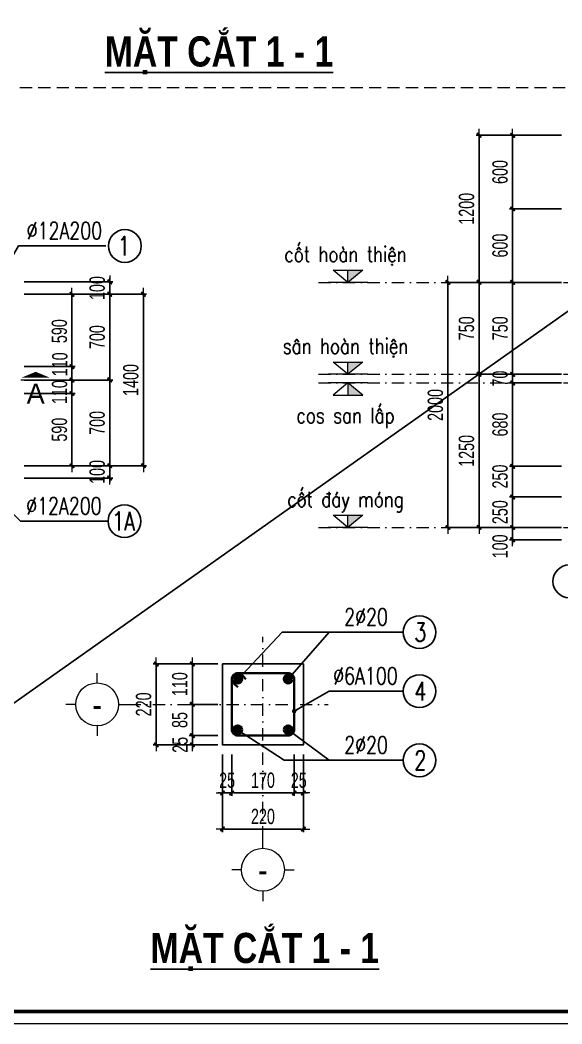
# Model space of a CAD drawing. Header units: millimetres. Extents: x -295047 to 304185, y -728047 to -308748.
# Drawn here: x -142304 to -137880, y -336524 to -328334 of the extents above; entities that cross this region are included whole.
import ezdxf
from ezdxf.enums import TextEntityAlignment as Align

# ---------------------------------------------------------------- set-up
doc = ezdxf.new("R2010")
doc.units = ezdxf.units.MM
doc.header["$MEASUREMENT"] = 0
doc.header["$PDMODE"] = 32
doc.linetypes.add('DASHDOT', pattern=[1, 0.5, -0.25, 0, -0.25])
doc.linetypes.add('HIDDEN', pattern=[0.375, 0.25, -0.125])
doc.layers.get('Defpoints').update_dxf_attribs({"color": 1})
doc.layers.add('KCS_Plotter', color=11, linetype='Continuous', plot=False)
for name, color, linetype, lineweight in [('Khungten_LCDI', 7, 'Continuous', 5), ('LC Dim', 8, 'Continuous', 18), ('LC ISO', 153, 'Continuous', 13), ('LC Khac', 4, 'Continuous', 9), ('LC MANH DUT', 35, 'HIDDEN', 5), ('LC Net dam2', 6, 'Continuous', 40), ('LC Net dam3', 1, 'Continuous', 60), ('LC Net manh', 219, 'Continuous', 5), ('LC Net thay', 7, 'Continuous', 25), ('LC Net truc', 79, 'DASHDOT', 13), ('LC Text1', 3, 'Continuous', 20), ('LC Text2', 7, 'Continuous', 25)]:
    doc.layers.add(name, color=color, linetype=linetype, lineweight=lineweight)
doc.styles.add('HOATBIF', font='hoatbif.shx', dxfattribs={"width": 0.7})
doc.styles.add('Khungten', font='VHAVAN.TTF', dxfattribs={"width": 0.9, "height": 5000})
doc.styles.add('LC 1', font='VHAVANB.TTF')
doc.styles.add('LC 3', font='vnsimli.shx', dxfattribs={"width": 0.75})
doc.styles.add('LC3', font='VHARIALB.TTF', dxfattribs={"width": 0.8})
doc.styles.add('T1', font='Vnsimli.shx', dxfattribs={"width": 0.8})
doc.styles.add('Title', font='VHBLACK.TTF', dxfattribs={"width": 0.8})
doc.dimstyles.new('1-100(1-50)', dxfattribs={"dimscale": 50, "dimtxt": 2.5, "dimasz": 0.35, "dimexe": 0.5, "dimexo": 0, "dimgap": 0.8, "dimtad": 1, "dimdec": 0, "dimzin": 0, "dimdsep": 46, "dimtxsty": 'HOATBIF', "dimblk1": 'DOT', "dimblk2": 'DOT', "dimsah": 1, "dimcen": -1, "dimdle": 1, "dimclrd": 256, "dimclre": 256, "dimclrt": 4, "dimadec": 3, "dimazin": 2, "dimtfac": 0.333333, "dimtdec": 0, "dimtix": 1, "dimtmove": 2, "dimatfit": 3, "dimldrblk": 'DOT', "dimfxl": 1, "dimtvp": 0.833333, "dimtolj": 1, "dimtzin": 0, "dimarcsym": 0})

# ---------------------------------------------------------------- blocks, each defined once
blk = doc.blocks.new('TIEUDE1')
at = {"layer": 'LC Text2', "color": 7, "style": 'LC 1'}
blk.add_attdef('TIªU§Ò', text='', height=5, dxfattribs=at).set_placement((0, 0), align=Align.BOTTOM_CENTER)
blk.add_attdef('TL', text='', height=3, dxfattribs=at).set_placement((0, -2), align=Align.TOP_CENTER)
blk = doc.blocks.new('DOT')
at = {"layer": 'LC Dim'}
blk.add_line((-3, 0), (3, 0), dxfattribs=at)
at = {"layer": 'LC Dim', "color": 4}
blk.add_line((-1, -1), (1, 1), dxfattribs=at)
blk.add_lwpolyline([(0.5, 1), (-1, -0.5), (-0.5, -1), (1, 0.5)], close=True, dxfattribs=at)
blk = doc.blocks.new('*D276')
at = {"layer": 'Defpoints', "color": 0, "ltscale": 2, "transparency": 16777216}
for p in [(-142270, -331270.5), (-141571.8, -331270.5), (-142270, -331970.5)]:
    blk.add_point(p, dxfattribs=at)
at = {"layer": 'LC Dim', "lineweight": -2, "ltscale": 2, "transparency": 16777216}
for p, q in [((-142270, -331270.5), (-141546.8, -331270.5)), ((-141571.8, -331953), (-141571.8, -331288)), ((-142270, -331970.5), (-141546.8, -331970.5))]:
    blk.add_line(p, q, dxfattribs=at)
at = {"layer": 'LC Dim', "lineweight": -2, "ltscale": 2, "transparency": 16777216, "xscale": 17.5, "yscale": 17.5, "zscale": 17.5}
for p, rotation in [((-141571.8, -331270.5), 90), ((-141571.8, -331970.5), 270)]:
    blk.add_blockref('DOT', p, dxfattribs=dict(at, rotation=rotation))
at = {"layer": 'LC Dim', "color": 4, "ltscale": 2, "transparency": 16777216, "insert": (-141674.3, -331620.5), "char_height": 125, "attachment_point": 5, "rotation": 90, "style": 'HOATBIF'}
blk.add_mtext('\\A1;700', dxfattribs=at)
blk = doc.blocks.new('_Dot')
at = {"color": 0, "linetype": 'ByBlock', "lineweight": -2}
blk.add_line((-0.5, 0), (-1, 0), dxfattribs=at)
at = {"color": 0, "linetype": 'ByBlock', "const_width": 0.5}
blk.add_lwpolyline([(-0.25, 0, 1), (0.25, 0, 1)], format="xyb", close=True, dxfattribs=at)
blk = doc.blocks.new('*D277')
at = {"layer": 'Defpoints', "color": 0, "ltscale": 2, "transparency": 16777216}
for p in [(-142270, -330570.5), (-141571.8, -330570.5), (-142270, -331270.5)]:
    blk.add_point(p, dxfattribs=at)
at = {"layer": 'LC Dim', "lineweight": -2, "ltscale": 2, "transparency": 16777216}
for p, q in [((-142270, -330570.5), (-141546.8, -330570.5)), ((-141571.8, -331253), (-141571.8, -330588)), ((-142270, -331270.5), (-141546.8, -331270.5))]:
    blk.add_line(p, q, dxfattribs=at)
at = {"layer": 'LC Dim', "lineweight": -2, "ltscale": 2, "transparency": 16777216, "xscale": 17.5, "yscale": 17.5, "zscale": 17.5}
for p, rotation in [((-141571.8, -330570.5), 90), ((-141571.8, -331270.5), 270)]:
    blk.add_blockref('DOT', p, dxfattribs=dict(at, rotation=rotation))
at = {"layer": 'LC Dim', "color": 4, "ltscale": 2, "transparency": 16777216, "insert": (-141674.3, -330920.5), "char_height": 125, "attachment_point": 5, "rotation": 90, "style": 'HOATBIF'}
blk.add_mtext('\\A1;700', dxfattribs=at)
blk = doc.blocks.new('*D278')
at = {"layer": 'Defpoints', "color": 0, "ltscale": 2, "transparency": 16777216}
for p in [(-142270, -330470.5), (-141571.8, -330470.5), (-142270, -330570.5)]:
    blk.add_point(p, dxfattribs=at)
at = {"layer": 'LC Dim', "lineweight": -2, "ltscale": 2, "transparency": 16777216}
for p, q in [((-141571.8, -330453), (-141571.8, -330435.5)), ((-142270, -330470.5), (-141546.8, -330470.5)), ((-141571.8, -330570.5), (-141571.8, -330470.5)), ((-142270, -330570.5), (-141546.8, -330570.5)), ((-141571.8, -330588), (-141571.8, -330605.5))]:
    blk.add_line(p, q, dxfattribs=at)
at = {"layer": 'LC Dim', "lineweight": -2, "ltscale": 2, "transparency": 16777216, "xscale": 17.5, "yscale": 17.5, "zscale": 17.5}
for p, rotation in [((-141571.8, -330470.5), 270), ((-141571.8, -330570.5), 90)]:
    blk.add_blockref('DOT', p, dxfattribs=dict(at, rotation=rotation))
at = {"layer": 'LC Dim', "color": 4, "ltscale": 2, "transparency": 16777216, "insert": (-141674.3, -330520.5), "char_height": 125, "attachment_point": 5, "rotation": 90, "style": 'HOATBIF'}
blk.add_mtext('\\A1;100', dxfattribs=at)
blk = doc.blocks.new('*D279')
at = {"layer": 'Defpoints', "color": 0, "ltscale": 2, "transparency": 16777216}
for p in [(-142270, -330570.5), (-141296.9, -330570.5), (-142270, -331970.5)]:
    blk.add_point(p, dxfattribs=at)
at = {"layer": 'LC Dim', "lineweight": -2, "ltscale": 2, "transparency": 16777216}
for p, q in [((-142270, -330570.5), (-141271.9, -330570.5)), ((-141296.9, -331953), (-141296.9, -330588)), ((-142270, -331970.5), (-141271.9, -331970.5))]:
    blk.add_line(p, q, dxfattribs=at)
at = {"layer": 'LC Dim', "lineweight": -2, "ltscale": 2, "transparency": 16777216, "xscale": 17.5, "yscale": 17.5, "zscale": 17.5}
for p, rotation in [((-141296.9, -330570.5), 90), ((-141296.9, -331970.5), 270)]:
    blk.add_blockref('DOT', p, dxfattribs=dict(at, rotation=rotation))
at = {"layer": 'LC Dim', "color": 4, "ltscale": 2, "transparency": 16777216, "insert": (-141399.4, -331270.5), "char_height": 125, "attachment_point": 5, "rotation": 90, "style": 'HOATBIF'}
blk.add_mtext('\\A1;1400', dxfattribs=at)
blk = doc.blocks.new('*D280')
at = {"layer": 'Defpoints', "color": 0, "ltscale": 2, "transparency": 16777216}
for p in [(-142270, -331970.5), (-142270, -332070.5), (-141571.8, -332070.5)]:
    blk.add_point(p, dxfattribs=at)
at = {"layer": 'LC Dim', "lineweight": -2, "ltscale": 2, "transparency": 16777216}
for p, q in [((-142270, -331970.5), (-141546.8, -331970.5)), ((-141571.8, -331953), (-141571.8, -331935.5)), ((-141571.8, -331970.5), (-141571.8, -332070.5)), ((-142270, -332070.5), (-141546.8, -332070.5)), ((-141571.8, -332088), (-141571.8, -332105.5))]:
    blk.add_line(p, q, dxfattribs=at)
at = {"layer": 'LC Dim', "lineweight": -2, "ltscale": 2, "transparency": 16777216, "xscale": 17.5, "yscale": 17.5, "zscale": 17.5}
for p, rotation in [((-141571.8, -331970.5), 270), ((-141571.8, -332070.5), 90)]:
    blk.add_blockref('DOT', p, dxfattribs=dict(at, rotation=rotation))
at = {"layer": 'LC Dim', "color": 4, "ltscale": 2, "transparency": 16777216, "insert": (-141674.3, -332020.5), "char_height": 125, "attachment_point": 5, "rotation": 90, "style": 'HOATBIF'}
blk.add_mtext('\\A1;100', dxfattribs=at)
blk = doc.blocks.new('*D281')
at = {"layer": 'Defpoints', "color": 0, "ltscale": 2, "transparency": 16777216}
for p in [(-142270, -330570.5), (-142270, -331160.5), (-141879.9, -331160.5)]:
    blk.add_point(p, dxfattribs=at)
at = {"layer": 'LC Dim', "lineweight": -2, "ltscale": 2, "transparency": 16777216}
for p, q in [((-142270, -330570.5), (-141854.9, -330570.5)), ((-141879.9, -330588), (-141879.9, -331143)), ((-142270, -331160.5), (-141854.9, -331160.5))]:
    blk.add_line(p, q, dxfattribs=at)
at = {"layer": 'LC Dim', "lineweight": -2, "ltscale": 2, "transparency": 16777216, "xscale": 17.5, "yscale": 17.5, "zscale": 17.5}
for p, rotation in [((-141879.9, -330570.5), 90), ((-141879.9, -331160.5), 270)]:
    blk.add_blockref('DOT', p, dxfattribs=dict(at, rotation=rotation))
at = {"layer": 'LC Dim', "color": 4, "ltscale": 2, "transparency": 16777216, "insert": (-141982.4, -330872), "char_height": 125, "attachment_point": 5, "rotation": 90, "style": 'HOATBIF'}
blk.add_mtext('\\A1;590', dxfattribs=at)
blk = doc.blocks.new('*D282')
at = {"layer": 'Defpoints', "color": 0, "ltscale": 2, "transparency": 16777216}
for p in [(-142270, -331160.5), (-142270, -331270.5), (-141879.9, -331270.5)]:
    blk.add_point(p, dxfattribs=at)
at = {"layer": 'LC Dim', "lineweight": -2, "ltscale": 2, "transparency": 16777216}
for p, q in [((-142270, -331160.5), (-141854.9, -331160.5)), ((-141879.9, -331143), (-141879.9, -331125.5)), ((-141879.9, -331160.5), (-141879.9, -331270.5)), ((-142270, -331270.5), (-141854.9, -331270.5)), ((-141879.9, -331288), (-141879.9, -331305.5))]:
    blk.add_line(p, q, dxfattribs=at)
at = {"layer": 'LC Dim', "lineweight": -2, "ltscale": 2, "transparency": 16777216, "xscale": 17.5, "yscale": 17.5, "zscale": 17.5}
for p, rotation in [((-141879.9, -331160.5), 270), ((-141879.9, -331270.5), 90)]:
    blk.add_blockref('DOT', p, dxfattribs=dict(at, rotation=rotation))
at = {"layer": 'LC Dim', "color": 4, "ltscale": 2, "transparency": 16777216, "insert": (-141978.8, -331142.5), "char_height": 125, "attachment_point": 5, "rotation": 90, "style": 'HOATBIF'}
blk.add_mtext('\\A1;110', dxfattribs=at)
blk = doc.blocks.new('*D283')
at = {"layer": 'Defpoints', "color": 0, "ltscale": 2, "transparency": 16777216}
for p in [(-142270, -331270.5), (-142270, -331380.5), (-141879.9, -331380.5)]:
    blk.add_point(p, dxfattribs=at)
at = {"layer": 'LC Dim', "lineweight": -2, "ltscale": 2, "transparency": 16777216}
for p, q in [((-141879.9, -331253), (-141879.9, -331235.5)), ((-142270, -331270.5), (-141854.9, -331270.5)), ((-141879.9, -331270.5), (-141879.9, -331380.5)), ((-142270, -331380.5), (-141854.9, -331380.5)), ((-141879.9, -331398), (-141879.9, -331415.5))]:
    blk.add_line(p, q, dxfattribs=at)
at = {"layer": 'LC Dim', "lineweight": -2, "ltscale": 2, "transparency": 16777216, "xscale": 17.5, "yscale": 17.5, "zscale": 17.5}
for p, rotation in [((-141879.9, -331270.5), 270), ((-141879.9, -331380.5), 90)]:
    blk.add_blockref('DOT', p, dxfattribs=dict(at, rotation=rotation))
at = {"layer": 'LC Dim', "color": 4, "ltscale": 2, "transparency": 16777216, "insert": (-141981, -331369.1), "char_height": 125, "attachment_point": 5, "rotation": 90, "style": 'HOATBIF'}
blk.add_mtext('\\A1;110', dxfattribs=at)
blk = doc.blocks.new('*D284')
at = {"layer": 'Defpoints', "color": 0, "ltscale": 2, "transparency": 16777216}
for p in [(-142270, -331380.5), (-142270, -331970.5), (-141879.9, -331970.5)]:
    blk.add_point(p, dxfattribs=at)
at = {"layer": 'LC Dim', "lineweight": -2, "ltscale": 2, "transparency": 16777216}
for p, q in [((-142270, -331380.5), (-141854.9, -331380.5)), ((-141879.9, -331398), (-141879.9, -331953)), ((-142270, -331970.5), (-141854.9, -331970.5))]:
    blk.add_line(p, q, dxfattribs=at)
at = {"layer": 'LC Dim', "lineweight": -2, "ltscale": 2, "transparency": 16777216, "xscale": 17.5, "yscale": 17.5, "zscale": 17.5}
for p, rotation in [((-141879.9, -331380.5), 90), ((-141879.9, -331970.5), 270)]:
    blk.add_blockref('DOT', p, dxfattribs=dict(at, rotation=rotation))
at = {"layer": 'LC Dim', "color": 4, "ltscale": 2, "transparency": 16777216, "insert": (-141982.4, -331675.5), "char_height": 125, "attachment_point": 5, "rotation": 90, "style": 'HOATBIF'}
blk.add_mtext('\\A1;590', dxfattribs=at)
blk = doc.blocks.new('theptron1')
at = {"layer": 'LC Net dam3'}
for p, q in [((-0.5, 0), (0.5, 0)), ((-0.35, 0.35), (0.35, -0.35)), ((0.35, 0.35), (-0.35, -0.35)), ((0, 0.5), (0, -0.5))]:
    blk.add_line(p, q, dxfattribs=at)
blk.add_circle((0, 0), 0.5, dxfattribs=at)
blk = doc.blocks.new('*D290')
at = {"layer": 'Defpoints', "color": 0, "ltscale": 2, "transparency": 16777216}
for p in [(-140651.2, -334325.3), (-140576.2, -334325.3), (-140576.2, -334638.7)]:
    blk.add_point(p, dxfattribs=at)
at = {"layer": 'LC Dim', "lineweight": -2, "ltscale": 2, "transparency": 16777216}
for p, q in [((-140651.2, -334325.3), (-140651.2, -334663.7)), ((-140576.2, -334325.3), (-140576.2, -334663.7)), ((-140668.7, -334638.7), (-140686.2, -334638.7)), ((-140651.2, -334638.7), (-140576.2, -334638.7)), ((-140558.7, -334638.7), (-140541.2, -334638.7))]:
    blk.add_line(p, q, dxfattribs=at)
at = {"layer": 'LC Dim', "lineweight": -2, "ltscale": 2, "transparency": 16777216, "xscale": 17.5, "yscale": 17.5, "zscale": 17.5}
blk.add_blockref('DOT', (-140651.2, -334638.7), dxfattribs=at)
at = {"layer": 'LC Dim', "lineweight": -2, "ltscale": 2, "transparency": 16777216, "xscale": 17.5, "yscale": 17.5, "zscale": 17.5, "rotation": 180}
blk.add_blockref('DOT', (-140576.2, -334638.7), dxfattribs=at)
at = {"layer": 'LC Dim', "color": 4, "ltscale": 2, "transparency": 16777216, "insert": (-140613.7, -334536.2), "char_height": 125, "attachment_point": 5, "style": 'HOATBIF'}
blk.add_mtext('\\A1;25', dxfattribs=at)
blk = doc.blocks.new('*D291')
at = {"layer": 'Defpoints', "color": 0, "ltscale": 2, "transparency": 16777216}
for p in [(-140576.2, -334325.3), (-140066.2, -334325.3), (-140066.2, -334638.7)]:
    blk.add_point(p, dxfattribs=at)
at = {"layer": 'LC Dim', "lineweight": -2, "ltscale": 2, "transparency": 16777216}
for p, q in [((-140576.2, -334325.3), (-140576.2, -334663.7)), ((-140066.2, -334325.3), (-140066.2, -334663.7)), ((-140558.7, -334638.7), (-140083.7, -334638.7))]:
    blk.add_line(p, q, dxfattribs=at)
at = {"layer": 'LC Dim', "lineweight": -2, "ltscale": 2, "transparency": 16777216, "xscale": 17.5, "yscale": 17.5, "zscale": 17.5, "rotation": 180}
blk.add_blockref('DOT', (-140576.2, -334638.7), dxfattribs=at)
at = {"layer": 'LC Dim', "lineweight": -2, "ltscale": 2, "transparency": 16777216, "xscale": 17.5, "yscale": 17.5, "zscale": 17.5}
blk.add_blockref('DOT', (-140066.2, -334638.7), dxfattribs=at)
at = {"layer": 'LC Dim', "color": 4, "ltscale": 2, "transparency": 16777216, "insert": (-140321.2, -334536.2), "char_height": 125, "attachment_point": 5, "style": 'HOATBIF'}
blk.add_mtext('\\A1;170', dxfattribs=at)
blk = doc.blocks.new('*D292')
at = {"layer": 'Defpoints', "color": 0, "ltscale": 2, "transparency": 16777216}
for p in [(-140066.2, -334325.3), (-139991.2, -334325.3), (-139991.2, -334638.7)]:
    blk.add_point(p, dxfattribs=at)
at = {"layer": 'LC Dim', "lineweight": -2, "ltscale": 2, "transparency": 16777216}
for p, q in [((-140066.2, -334325.3), (-140066.2, -334663.7)), ((-139991.2, -334325.3), (-139991.2, -334663.7)), ((-140083.7, -334638.7), (-140101.2, -334638.7)), ((-140066.2, -334638.7), (-139991.2, -334638.7)), ((-139973.7, -334638.7), (-139956.2, -334638.7))]:
    blk.add_line(p, q, dxfattribs=at)
at = {"layer": 'LC Dim', "lineweight": -2, "ltscale": 2, "transparency": 16777216, "xscale": 17.5, "yscale": 17.5, "zscale": 17.5}
blk.add_blockref('DOT', (-140066.2, -334638.7), dxfattribs=at)
at = {"layer": 'LC Dim', "lineweight": -2, "ltscale": 2, "transparency": 16777216, "xscale": 17.5, "yscale": 17.5, "zscale": 17.5, "rotation": 180}
blk.add_blockref('DOT', (-139991.2, -334638.7), dxfattribs=at)
at = {"layer": 'LC Dim', "color": 4, "ltscale": 2, "transparency": 16777216, "insert": (-140028.7, -334536.2), "char_height": 125, "attachment_point": 5, "style": 'HOATBIF'}
blk.add_mtext('\\A1;25', dxfattribs=at)
blk = doc.blocks.new('*D293')
at = {"layer": 'Defpoints', "color": 0, "ltscale": 2, "transparency": 16777216}
for p in [(-140651.2, -334325.3), (-139991.2, -334325.3), (-139991.2, -334933.9)]:
    blk.add_point(p, dxfattribs=at)
at = {"layer": 'LC Dim', "lineweight": -2, "ltscale": 2, "transparency": 16777216}
for p, q in [((-140651.2, -334325.3), (-140651.2, -334958.9)), ((-139991.2, -334325.3), (-139991.2, -334958.9)), ((-140633.7, -334933.9), (-140008.7, -334933.9))]:
    blk.add_line(p, q, dxfattribs=at)
at = {"layer": 'LC Dim', "lineweight": -2, "ltscale": 2, "transparency": 16777216, "xscale": 17.5, "yscale": 17.5, "zscale": 17.5, "rotation": 180}
blk.add_blockref('DOT', (-140651.2, -334933.9), dxfattribs=at)
at = {"layer": 'LC Dim', "lineweight": -2, "ltscale": 2, "transparency": 16777216, "xscale": 17.5, "yscale": 17.5, "zscale": 17.5}
blk.add_blockref('DOT', (-139991.2, -334933.9), dxfattribs=at)
at = {"layer": 'LC Dim', "color": 4, "ltscale": 2, "transparency": 16777216, "insert": (-140321.2, -334831.4), "char_height": 125, "attachment_point": 5, "style": 'HOATBIF'}
blk.add_mtext('\\A1;220', dxfattribs=at)
blk = doc.blocks.new('*D294')
at = {"layer": 'Defpoints', "color": 0, "ltscale": 2, "transparency": 16777216}
for p in [(-140897.4, -334171.7), (-140688.3, -334171.7), (-140688.3, -334246.7)]:
    blk.add_point(p, dxfattribs=at)
at = {"layer": 'LC Dim', "lineweight": -2, "ltscale": 2, "transparency": 16777216}
for p, q in [((-140688.3, -334171.7), (-140922.4, -334171.7)), ((-140897.4, -334154.2), (-140897.4, -334136.7)), ((-140897.4, -334246.7), (-140897.4, -334171.7)), ((-140688.3, -334246.7), (-140922.4, -334246.7)), ((-140897.4, -334264.2), (-140897.4, -334281.7))]:
    blk.add_line(p, q, dxfattribs=at)
at = {"layer": 'LC Dim', "lineweight": -2, "ltscale": 2, "transparency": 16777216, "xscale": 17.5, "yscale": 17.5, "zscale": 17.5}
for p, rotation in [((-140897.4, -334171.7), 270), ((-140897.4, -334246.7), 90)]:
    blk.add_blockref('DOT', p, dxfattribs=dict(at, rotation=rotation))
at = {"layer": 'LC Dim', "color": 4, "ltscale": 2, "transparency": 16777216, "insert": (-140996.9, -334246.7), "char_height": 125, "attachment_point": 5, "rotation": 90, "style": 'HOATBIF'}
blk.add_mtext('\\A1;25', dxfattribs=at)
blk = doc.blocks.new('*D295')
at = {"layer": 'Defpoints', "color": 0, "ltscale": 2, "transparency": 16777216}
for p in [(-140897.4, -333586.7), (-140688.3, -333586.7), (-140688.3, -333916.7)]:
    blk.add_point(p, dxfattribs=at)
at = {"layer": 'LC Dim', "lineweight": -2, "ltscale": 2, "transparency": 16777216}
for p, q in [((-140688.3, -333586.7), (-140922.4, -333586.7)), ((-140897.4, -333899.2), (-140897.4, -333604.2)), ((-140688.3, -333916.7), (-140922.4, -333916.7))]:
    blk.add_line(p, q, dxfattribs=at)
at = {"layer": 'LC Dim', "lineweight": -2, "ltscale": 2, "transparency": 16777216, "xscale": 17.5, "yscale": 17.5, "zscale": 17.5}
for p, rotation in [((-140897.4, -333586.7), 90), ((-140897.4, -333916.7), 270)]:
    blk.add_blockref('DOT', p, dxfattribs=dict(at, rotation=rotation))
at = {"layer": 'LC Dim', "color": 4, "ltscale": 2, "transparency": 16777216, "insert": (-140999.9, -333751.7), "char_height": 125, "attachment_point": 5, "rotation": 90, "style": 'HOATBIF'}
blk.add_mtext('\\A1;110', dxfattribs=at)
blk = doc.blocks.new('*D296')
at = {"layer": 'Defpoints', "color": 0, "ltscale": 2, "transparency": 16777216}
for p in [(-141192.6, -333586.7), (-140688.3, -333586.7), (-140688.3, -334246.7)]:
    blk.add_point(p, dxfattribs=at)
at = {"layer": 'LC Dim', "lineweight": -2, "ltscale": 2, "transparency": 16777216}
for p, q in [((-140688.3, -333586.7), (-141217.6, -333586.7)), ((-141192.6, -334229.2), (-141192.6, -333604.2)), ((-140688.3, -334246.7), (-141217.6, -334246.7))]:
    blk.add_line(p, q, dxfattribs=at)
at = {"layer": 'LC Dim', "lineweight": -2, "ltscale": 2, "transparency": 16777216, "xscale": 17.5, "yscale": 17.5, "zscale": 17.5}
for p, rotation in [((-141192.6, -333586.7), 90), ((-141192.6, -334246.7), 270)]:
    blk.add_blockref('DOT', p, dxfattribs=dict(at, rotation=rotation))
at = {"layer": 'LC Dim', "color": 4, "ltscale": 2, "transparency": 16777216, "insert": (-141295.1, -333916.7), "char_height": 125, "attachment_point": 5, "rotation": 90, "style": 'HOATBIF'}
blk.add_mtext('\\A1;220', dxfattribs=at)
blk = doc.blocks.new('TTRUC')
at = {"layer": 'LC ISO'}
for p, q in [((0, 6.95), (0, 10.13)), ((-6.95, 0), (-10.13, 0)), ((6.95, 0), (10.13, 0)), ((0, -6.95), (0, -10.13))]:
    blk.add_line(p, q, dxfattribs=at)
at = {"layer": 'LC Net manh'}
blk.add_circle((0, 0), 6.95, dxfattribs=at)
blk = doc.blocks.new('*D297')
at = {"layer": 'Defpoints', "color": 0, "ltscale": 2, "transparency": 16777216}
for p in [(-140688.3, -333916.7), (-140897.4, -334171.7), (-140688.3, -334171.7)]:
    blk.add_point(p, dxfattribs=at)
at = {"layer": 'LC Dim', "lineweight": -2, "ltscale": 2, "transparency": 16777216}
for p, q in [((-140688.3, -333916.7), (-140922.4, -333916.7)), ((-140897.4, -333934.2), (-140897.4, -334154.2)), ((-140688.3, -334171.7), (-140922.4, -334171.7))]:
    blk.add_line(p, q, dxfattribs=at)
at = {"layer": 'LC Dim', "lineweight": -2, "ltscale": 2, "transparency": 16777216, "xscale": 17.5, "yscale": 17.5, "zscale": 17.5}
for p, rotation in [((-140897.4, -333916.7), 90), ((-140897.4, -334171.7), 270)]:
    blk.add_blockref('DOT', p, dxfattribs=dict(at, rotation=rotation))
at = {"layer": 'LC Dim', "color": 4, "ltscale": 2, "transparency": 16777216, "insert": (-140999.9, -334044.2), "char_height": 125, "attachment_point": 5, "rotation": 90, "style": 'HOATBIF'}
blk.add_mtext('\\A1;85', dxfattribs=at)
blk = doc.blocks.new('Caodo1')
at = {"layer": 'LC Text1'}
blk.add_hatch(color=256, dxfattribs=at).paths.add_polyline_path([(0, 200), (0, 0), (243, 200)])
for p, q in [((0, 0), (0, 200)), ((324, 0), (-324, 0))]:
    blk.add_line(p, q, dxfattribs=at)
blk.add_lwpolyline([(-243, 200), (243, 200), (0, 0), (0, 0)], close=True, dxfattribs=at)
at = {"layer": 'LC Text1', "style": 'T1', "width": 0.8}
blk.add_attdef('%%P0,00', text='', height=250, dxfattribs=at).set_placement((-39, 460), align=Align.MIDDLE_CENTER)
blk = doc.blocks.new('*D808')
at = {"layer": 'Defpoints', "color": 0, "ltscale": 2, "transparency": 16777216}
for p in [(-137883.8, -332473.8), (-138282.6, -332573.8), (-137883.8, -332573.8)]:
    blk.add_point(p, dxfattribs=at)
at = {"layer": 'LC Dim', "lineweight": -2, "ltscale": 2, "transparency": 16777216}
for p, q in [((-137883.8, -332473.8), (-138307.6, -332473.8)), ((-138282.6, -332456.3), (-138282.6, -332438.8)), ((-138282.6, -332473.8), (-138282.6, -332573.8)), ((-137883.8, -332573.8), (-138307.6, -332573.8)), ((-138282.6, -332591.3), (-138282.6, -332608.8))]:
    blk.add_line(p, q, dxfattribs=at)
at = {"layer": 'LC Dim', "lineweight": -2, "ltscale": 2, "transparency": 16777216, "xscale": 17.5, "yscale": 17.5, "zscale": 17.5}
for p, rotation in [((-138282.6, -332473.8), 270), ((-138282.6, -332573.8), 90)]:
    blk.add_blockref('DOT', p, dxfattribs=dict(at, rotation=rotation))
at = {"layer": 'LC Dim', "color": 4, "ltscale": 2, "transparency": 16777216, "insert": (-138385.1, -332627.9), "char_height": 125, "attachment_point": 5, "rotation": 90, "style": 'HOATBIF'}
blk.add_mtext('\\A1;100', dxfattribs=at)
blk = doc.blocks.new('*D809')
at = {"layer": 'Defpoints', "color": 0, "ltscale": 2, "transparency": 16777216}
for p in [(-137883.8, -331973.8), (-138282.6, -332223.8), (-137883.8, -332223.8)]:
    blk.add_point(p, dxfattribs=at)
at = {"layer": 'LC Dim', "lineweight": -2, "ltscale": 2, "transparency": 16777216}
for p, q in [((-137883.8, -331973.8), (-138307.6, -331973.8)), ((-138282.6, -331991.3), (-138282.6, -332206.3)), ((-137883.8, -332223.8), (-138307.6, -332223.8))]:
    blk.add_line(p, q, dxfattribs=at)
at = {"layer": 'LC Dim', "lineweight": -2, "ltscale": 2, "transparency": 16777216, "xscale": 17.5, "yscale": 17.5, "zscale": 17.5}
for p, rotation in [((-138282.6, -331973.8), 90), ((-138282.6, -332223.8), 270)]:
    blk.add_blockref('DOT', p, dxfattribs=dict(at, rotation=rotation))
at = {"layer": 'LC Dim', "color": 4, "ltscale": 2, "transparency": 16777216, "insert": (-138385.1, -332057.9), "char_height": 125, "attachment_point": 5, "rotation": 90, "style": 'HOATBIF'}
blk.add_mtext('\\A1;250', dxfattribs=at)
blk = doc.blocks.new('*D810')
at = {"layer": 'Defpoints', "color": 0, "ltscale": 2, "transparency": 16777216}
for p in [(-138282.6, -330473.8), (-137883.8, -330473.8), (-137883.8, -331223.8)]:
    blk.add_point(p, dxfattribs=at)
at = {"layer": 'LC Dim', "lineweight": -2, "ltscale": 2, "transparency": 16777216}
for p, q in [((-137883.8, -330473.8), (-138307.6, -330473.8)), ((-138282.6, -331206.3), (-138282.6, -330491.3)), ((-137883.8, -331223.8), (-138307.6, -331223.8))]:
    blk.add_line(p, q, dxfattribs=at)
at = {"layer": 'LC Dim', "lineweight": -2, "ltscale": 2, "transparency": 16777216, "xscale": 17.5, "yscale": 17.5, "zscale": 17.5}
for p, rotation in [((-138282.6, -330473.8), 90), ((-138282.6, -331223.8), 270)]:
    blk.add_blockref('DOT', p, dxfattribs=dict(at, rotation=rotation))
at = {"layer": 'LC Dim', "color": 4, "ltscale": 2, "transparency": 16777216, "insert": (-138385.1, -330848.8), "char_height": 125, "attachment_point": 5, "rotation": 90, "style": 'HOATBIF'}
blk.add_mtext('\\A1;750', dxfattribs=at)
blk = doc.blocks.new('*D811')
at = {"layer": 'Defpoints', "color": 0, "ltscale": 2, "transparency": 16777216}
for p in [(-138282.6, -331293.8), (-137883.8, -331293.8), (-137883.8, -331973.8)]:
    blk.add_point(p, dxfattribs=at)
at = {"layer": 'LC Dim', "lineweight": -2, "ltscale": 2, "transparency": 16777216}
for p, q in [((-137883.8, -331293.8), (-138307.6, -331293.8)), ((-138282.6, -331956.3), (-138282.6, -331311.3)), ((-137883.8, -331973.8), (-138307.6, -331973.8))]:
    blk.add_line(p, q, dxfattribs=at)
at = {"layer": 'LC Dim', "lineweight": -2, "ltscale": 2, "transparency": 16777216, "xscale": 17.5, "yscale": 17.5, "zscale": 17.5}
for p, rotation in [((-138282.6, -331293.8), 90), ((-138282.6, -331973.8), 270)]:
    blk.add_blockref('DOT', p, dxfattribs=dict(at, rotation=rotation))
at = {"layer": 'LC Dim', "color": 4, "ltscale": 2, "transparency": 16777216, "insert": (-138385.1, -331633.8), "char_height": 125, "attachment_point": 5, "rotation": 90, "style": 'HOATBIF'}
blk.add_mtext('\\A1;680', dxfattribs=at)
blk = doc.blocks.new('*D812')
at = {"layer": 'Defpoints', "color": 0, "ltscale": 2, "transparency": 16777216}
for p in [(-138556.6, -330473.8), (-137883.8, -330473.8), (-137883.8, -331223.8)]:
    blk.add_point(p, dxfattribs=at)
at = {"layer": 'LC Dim', "lineweight": -2, "ltscale": 2, "transparency": 16777216}
for p, q in [((-137883.8, -330473.8), (-138581.6, -330473.8)), ((-138556.6, -331206.3), (-138556.6, -330491.3)), ((-137883.8, -331223.8), (-138581.6, -331223.8))]:
    blk.add_line(p, q, dxfattribs=at)
at = {"layer": 'LC Dim', "lineweight": -2, "ltscale": 2, "transparency": 16777216, "xscale": 17.5, "yscale": 17.5, "zscale": 17.5}
for p, rotation in [((-138556.6, -330473.8), 90), ((-138556.6, -331223.8), 270)]:
    blk.add_blockref('DOT', p, dxfattribs=dict(at, rotation=rotation))
at = {"layer": 'LC Dim', "color": 4, "ltscale": 2, "transparency": 16777216, "insert": (-138659.1, -330848.8), "char_height": 125, "attachment_point": 5, "rotation": 90, "style": 'HOATBIF'}
blk.add_mtext('\\A1;750', dxfattribs=at)
blk = doc.blocks.new('*D813')
at = {"layer": 'Defpoints', "color": 0, "ltscale": 2, "transparency": 16777216}
for p in [(-138282.6, -329873.8), (-137883.8, -329873.8), (-137883.8, -330473.8)]:
    blk.add_point(p, dxfattribs=at)
at = {"layer": 'LC Dim', "lineweight": -2, "ltscale": 2, "transparency": 16777216}
for p, q in [((-137883.8, -329873.8), (-138307.6, -329873.8)), ((-138282.6, -330456.3), (-138282.6, -329891.3)), ((-137883.8, -330473.8), (-138307.6, -330473.8))]:
    blk.add_line(p, q, dxfattribs=at)
at = {"layer": 'LC Dim', "lineweight": -2, "ltscale": 2, "transparency": 16777216, "xscale": 17.5, "yscale": 17.5, "zscale": 17.5}
for p, rotation in [((-138282.6, -329873.8), 90), ((-138282.6, -330473.8), 270)]:
    blk.add_blockref('DOT', p, dxfattribs=dict(at, rotation=rotation))
at = {"layer": 'LC Dim', "color": 4, "ltscale": 2, "transparency": 16777216, "insert": (-138385.1, -330173.8), "char_height": 125, "attachment_point": 5, "rotation": 90, "style": 'HOATBIF'}
blk.add_mtext('\\A1;600', dxfattribs=at)
blk = doc.blocks.new('*D814')
at = {"layer": 'Defpoints', "color": 0, "ltscale": 2, "transparency": 16777216}
for p in [(-138282.6, -329273.8), (-137883.8, -329273.8), (-137883.8, -329873.8)]:
    blk.add_point(p, dxfattribs=at)
at = {"layer": 'LC Dim', "lineweight": -2, "ltscale": 2, "transparency": 16777216}
for p, q in [((-137883.8, -329273.8), (-138307.6, -329273.8)), ((-138282.6, -329856.3), (-138282.6, -329291.3)), ((-137883.8, -329873.8), (-138307.6, -329873.8))]:
    blk.add_line(p, q, dxfattribs=at)
at = {"layer": 'LC Dim', "lineweight": -2, "ltscale": 2, "transparency": 16777216, "xscale": 17.5, "yscale": 17.5, "zscale": 17.5}
for p, rotation in [((-138282.6, -329273.8), 90), ((-138282.6, -329873.8), 270)]:
    blk.add_blockref('DOT', p, dxfattribs=dict(at, rotation=rotation))
at = {"layer": 'LC Dim', "color": 4, "ltscale": 2, "transparency": 16777216, "insert": (-138385.1, -329573.8), "char_height": 125, "attachment_point": 5, "rotation": 90, "style": 'HOATBIF'}
blk.add_mtext('\\A1;600', dxfattribs=at)
blk = doc.blocks.new('*D815')
at = {"layer": 'Defpoints', "color": 0, "ltscale": 2, "transparency": 16777216}
for p in [(-138556.6, -329273.8), (-137883.8, -329273.8), (-137883.8, -330473.8)]:
    blk.add_point(p, dxfattribs=at)
at = {"layer": 'LC Dim', "lineweight": -2, "ltscale": 2, "transparency": 16777216}
for p, q in [((-137883.8, -329273.8), (-138581.6, -329273.8)), ((-138556.6, -330456.3), (-138556.6, -329291.3)), ((-137883.8, -330473.8), (-138581.6, -330473.8))]:
    blk.add_line(p, q, dxfattribs=at)
at = {"layer": 'LC Dim', "lineweight": -2, "ltscale": 2, "transparency": 16777216, "xscale": 17.5, "yscale": 17.5, "zscale": 17.5}
for p, rotation in [((-138556.6, -329273.8), 90), ((-138556.6, -330473.8), 270)]:
    blk.add_blockref('DOT', p, dxfattribs=dict(at, rotation=rotation))
at = {"layer": 'LC Dim', "color": 4, "ltscale": 2, "transparency": 16777216, "insert": (-138659.1, -329873.8), "char_height": 125, "attachment_point": 5, "rotation": 90, "style": 'HOATBIF'}
blk.add_mtext('\\A1;1200', dxfattribs=at)
blk = doc.blocks.new('*D816')
at = {"layer": 'Defpoints', "color": 0, "ltscale": 2, "transparency": 16777216}
for p in [(-138810.6, -330473.8), (-137883.8, -330473.8), (-137883.8, -332473.8)]:
    blk.add_point(p, dxfattribs=at)
at = {"layer": 'LC Dim', "lineweight": -2, "ltscale": 2, "transparency": 16777216}
for p, q in [((-137883.8, -330473.8), (-138835.6, -330473.8)), ((-138810.6, -332456.3), (-138810.6, -330491.3)), ((-137883.8, -332473.8), (-138835.6, -332473.8))]:
    blk.add_line(p, q, dxfattribs=at)
at = {"layer": 'LC Dim', "lineweight": -2, "ltscale": 2, "transparency": 16777216, "xscale": 17.5, "yscale": 17.5, "zscale": 17.5}
for p, rotation in [((-138810.6, -330473.8), 90), ((-138810.6, -332473.8), 270)]:
    blk.add_blockref('DOT', p, dxfattribs=dict(at, rotation=rotation))
at = {"layer": 'LC Dim', "color": 4, "ltscale": 2, "transparency": 16777216, "insert": (-138913.1, -331473.8), "char_height": 125, "attachment_point": 5, "rotation": 90, "style": 'HOATBIF'}
blk.add_mtext('\\A1;2000', dxfattribs=at)
blk = doc.blocks.new('*D817')
at = {"layer": 'Defpoints', "color": 0, "ltscale": 2, "transparency": 16777216}
for p in [(-137883.8, -331223.8), (-138556.6, -332473.8), (-137883.8, -332473.8)]:
    blk.add_point(p, dxfattribs=at)
at = {"layer": 'LC Dim', "lineweight": -2, "ltscale": 2, "transparency": 16777216}
for p, q in [((-137883.8, -331223.8), (-138581.6, -331223.8)), ((-138556.6, -331241.3), (-138556.6, -332456.3)), ((-137883.8, -332473.8), (-138581.6, -332473.8))]:
    blk.add_line(p, q, dxfattribs=at)
at = {"layer": 'LC Dim', "lineweight": -2, "ltscale": 2, "transparency": 16777216, "xscale": 17.5, "yscale": 17.5, "zscale": 17.5}
for p, rotation in [((-138556.6, -331223.8), 90), ((-138556.6, -332473.8), 270)]:
    blk.add_blockref('DOT', p, dxfattribs=dict(at, rotation=rotation))
at = {"layer": 'LC Dim', "color": 4, "ltscale": 2, "transparency": 16777216, "insert": (-138659.1, -331848.8), "char_height": 125, "attachment_point": 5, "rotation": 90, "style": 'HOATBIF'}
blk.add_mtext('\\A1;1250', dxfattribs=at)
blk = doc.blocks.new('*D818')
at = {"layer": 'Defpoints', "color": 0, "ltscale": 2, "transparency": 16777216}
for p in [(-137883.8, -332223.8), (-138282.6, -332473.8), (-137883.8, -332473.8)]:
    blk.add_point(p, dxfattribs=at)
at = {"layer": 'LC Dim', "lineweight": -2, "ltscale": 2, "transparency": 16777216}
for p, q in [((-137883.8, -332223.8), (-138307.6, -332223.8)), ((-138282.6, -332206.3), (-138282.6, -332188.8)), ((-138282.6, -332223.8), (-138282.6, -332473.8)), ((-137883.8, -332473.8), (-138307.6, -332473.8)), ((-138282.6, -332491.3), (-138282.6, -332508.8))]:
    blk.add_line(p, q, dxfattribs=at)
at = {"layer": 'LC Dim', "lineweight": -2, "ltscale": 2, "transparency": 16777216, "xscale": 17.5, "yscale": 17.5, "zscale": 17.5}
for p, rotation in [((-138282.6, -332223.8), 270), ((-138282.6, -332473.8), 90)]:
    blk.add_blockref('DOT', p, dxfattribs=dict(at, rotation=rotation))
at = {"layer": 'LC Dim', "color": 4, "ltscale": 2, "transparency": 16777216, "insert": (-138385.1, -332348.8), "char_height": 125, "attachment_point": 5, "rotation": 90, "style": 'HOATBIF'}
blk.add_mtext('\\A1;250', dxfattribs=at)
blk = doc.blocks.new('*D819')
at = {"layer": 'Defpoints', "color": 0, "ltscale": 2, "transparency": 16777216}
for p in [(-138282.6, -331223.8), (-137883.8, -331223.8), (-137883.8, -331293.8)]:
    blk.add_point(p, dxfattribs=at)
at = {"layer": 'LC Dim', "lineweight": -2, "ltscale": 2, "transparency": 16777216}
for p, q in [((-137883.8, -331223.8), (-138307.6, -331223.8)), ((-138282.6, -331206.3), (-138282.6, -331188.8)), ((-138282.6, -331293.8), (-138282.6, -331223.8)), ((-137883.8, -331293.8), (-138307.6, -331293.8)), ((-138282.6, -331311.3), (-138282.6, -331328.8))]:
    blk.add_line(p, q, dxfattribs=at)
at = {"layer": 'LC Dim', "lineweight": -2, "ltscale": 2, "transparency": 16777216, "xscale": 17.5, "yscale": 17.5, "zscale": 17.5}
for p, rotation in [((-138282.6, -331223.8), 270), ((-138282.6, -331293.8), 90)]:
    blk.add_blockref('DOT', p, dxfattribs=dict(at, rotation=rotation))
at = {"layer": 'LC Dim', "color": 4, "ltscale": 2, "transparency": 16777216, "insert": (-138385.1, -331258.8), "char_height": 125, "attachment_point": 5, "rotation": 90, "style": 'HOATBIF'}
blk.add_mtext('\\A1;70', dxfattribs=at)
blk = doc.blocks.new('lcdi fix')
at = {"layer": 'Defpoints', "lineweight": 0}
blk.add_lwpolyline([(-1200, -14850), (-1200, 14850), (40800, 14850), (40800, -14850)], close=True, dxfattribs=at)
at = {"layer": 'Khungten_LCDI', "color": 5, "lineweight": 60}
blk.add_lwpolyline([(0, -14650), (0, 14650), (40600, 14650), (40600, -14650)], close=True, dxfattribs=at)
at = {"color": 7, "style": 'Khungten', "width": 0.8}
for tag, p in [('REVISION', (39499, -10746)), ('NGAYHT', (39546, -11609))]:
    blk.add_attdef(tag, text='', height=200, dxfattribs=at).set_placement(p, align=Align.CENTER)
at = {"layer": 'LC Text1', "style": 'Title', "width": 1.485915}
for tag, p, p2 in [('TENBANVE1', (36913, -8886), (40339, -8886)), ('TENBANVE2', (36913, -9562), (40339, -9562))]:
    blk.add_attdef(tag, text='', height=250, dxfattribs=at).set_placement(p, p2, align=Align.FIT)
at = {"layer": 'LC Text1', "style": 'Title', "width": 0.7}
blk.add_attdef('SOBANVE', text='', height=250, dxfattribs=at).set_placement((39562, -13896), align=Align.CENTER)

msp = doc.modelspace()

# ---------------------------------------------------------------- linework, layer by layer
at = {"layer": 'KCS_Plotter', "ltscale": 2}
msp.add_line((-146055, -336523.5), (-125055, -321673.5), dxfattribs=at)
at = {"layer": 'LC Khac', "color": 1, "ltscale": 2}
msp.add_line((-142054.9, -331270.5), (-142297.6, -331270.5), dxfattribs=at)
msp.add_lwpolyline([(-142176.3, -331203.5, 0, 235.7, 0), (-142176.3, -331252.2, 137.5, 137.5, 0)], format="xyseb", dxfattribs=at)
at = {"layer": 'LC MANH DUT', "ltscale": 400}
msp.add_line((-145455, -328885.2), (-133264.3, -328885.2), dxfattribs=at)
at = {"layer": 'LC Net dam2'}
for p, q in [((-140503.5, -333661.7), (-140460.5, -333710)), ((-140576.2, -333733), (-140527.2, -333776.7))]:
    msp.add_line(p, q, dxfattribs=at)
msp.add_lwpolyline([(-140576.2, -333712.8), (-140576.2, -334120.7, 0.414214), (-140525.2, -334171.7), (-140117.3, -334171.7, 0.414214), (-140066.2, -334120.7), (-140066.2, -333712.8, 0.414214), (-140117.3, -333661.7), (-140525.2, -333661.7, 0.414214)], format="xyb", close=True, dxfattribs=at)
at = {"layer": 'LC Net thay', "linetype": 'Continuous', "ltscale": 1000}
msp.add_lwpolyline([(-140651.2, -333586.7), (-140651.2, -334246.7), (-139991.2, -334246.7), (-139991.2, -333586.7)], close=True, dxfattribs=at)
at = {"layer": 'LC Net truc', "ltscale": 200}
for p, q in [((-139868, -330473.8), (-137765.3, -330473.8)), ((-139868, -331223.8), (-137765.3, -331223.8)), ((-139868, -331293.8), (-137765.3, -331293.8)), ((-139868, -332473.8), (-137751.4, -332473.8)), ((-140321.2, -335010.6), (-140321.2, -333366.9)), ((-141419.3, -333916.7), (-139789, -333916.7))]:
    msp.add_line(p, q, dxfattribs=at)
at = {"layer": 'LC Text2', "ltscale": 100}
for centre in [(-141447.9, -330176.9), (-141452, -332422.4), (-137820.5, -332913.1), (-139043.5, -333327.7), (-139043.5, -333809), (-139043.5, -334372.9)]:
    msp.add_circle(centre, 133.8, dxfattribs=at)

# ---------------------------------------------------------------- block references
at = {"layer": 'LC Dim', "yscale": 60.00000000069849}
for p, xscale, zscale in [((-140527.4, -333709.8), -60.00000000069849, 60.00000000064909), ((-140115.1, -333709.8), 60.00000000069849, 60.00000000069849)]:
    msp.add_blockref('theptron1', p, dxfattribs=dict(at, xscale=xscale, zscale=zscale))
for p, xscale, zscale, rotation in [((-140527.4, -334123.7), 60.00000000069849, 60.00000000069849, 180.0000000004822), ((-140115.1, -334123.7), -60.00000000069849, 60.00000000064909, 180)]:
    msp.add_blockref('theptron1', p, dxfattribs=dict(at, xscale=xscale, zscale=zscale, rotation=rotation))
at = {"layer": 'LC ISO', "xscale": 25.19610424696835, "yscale": 25.19610424696835, "zscale": 25.19610424696835}
for p in [(-141674.6, -333916.7), (-140321.2, -335265.9)]:
    msp.add_blockref('TTRUC', p, dxfattribs=at)
at = {"layer": 'LC Net thay', "xscale": 0.5000000000000013, "yscale": 0.5000000000000013, "zscale": 0.5000000000000013}
msp.add_blockref('lcdi fix', (-145455, -329098.5), dxfattribs=at)
at = {"layer": 'LC Text1'}
ref = msp.add_blockref('Caodo1', (-139627.2, -330473.8), dxfattribs=dict(at, xscale=0.5, yscale=0.5, zscale=0.5))
ref.add_attrib('%%P0,00', 'cèt hoµn thiÖn', dxfattribs={"layer": 'LC Text2', "height": 125, "style": 'T1', "width": 0.8}).set_placement((-139646.8, -330244.1), align=Align.MIDDLE_CENTER)
ref = msp.add_blockref('Caodo1', (-139627.2, -331223.8), dxfattribs=dict(at, xscale=0.5, yscale=0.5, zscale=0.5))
ref.add_attrib('%%P0,00', 's©n hoµn thiÖn', dxfattribs={"layer": 'LC Text2', "height": 125, "style": 'T1', "width": 0.8}).set_placement((-139646.8, -330994.1), align=Align.MIDDLE_CENTER)
ref = msp.add_blockref('Caodo1', (-139627.4, -331293.8), dxfattribs=dict(at, xscale=-0.5, yscale=0.5, zscale=0.5, rotation=180))
ref.add_attrib('%%P0,00', 'cos san lÊp', dxfattribs={"layer": 'LC Text2', "height": 125, "style": 'T1', "width": 0.8}).set_placement((-139646.9, -331559.3), align=Align.MIDDLE_CENTER)
ref = msp.add_blockref('Caodo1', (-139627.2, -332473.8), dxfattribs=dict(at, xscale=0.5, yscale=0.5, zscale=0.5))
ref.add_attrib('%%P0,00', 'cèt ®¸y mãng', dxfattribs={"layer": 'LC Text2', "height": 125, "style": 'T1', "width": 0.8}).set_placement((-139646.8, -332244.1), align=Align.MIDDLE_CENTER)
at = {"layer": 'LC Text2'}
ref = msp.add_blockref('TIEUDE1', (-140673.5, -328786.8), dxfattribs=dict(at, xscale=-50.00000000009664, yscale=50.00000000009664, zscale=50.00000000009664))
ref.add_attrib('TIªU§Ò', '%%UmÆt c¾t 1 - 1', dxfattribs={"color": 7, "height": 246.221, "style": 'LC3', "width": 0.8}).set_placement((-140679.4, -328786.8), align=Align.BOTTOM_CENTER)
ref = msp.add_blockref('TIEUDE1', (-140300.1, -336100.8), dxfattribs=dict(at, xscale=-50.00000000009664, yscale=50.00000000009664, zscale=50.00000000009664))
ref.add_attrib('TIªU§Ò', '%%UmÆt c¾t 1 - 1', dxfattribs={"color": 7, "height": 246.221, "style": 'LC3', "width": 0.8}).set_placement((-140306.1, -336100.8), align=Align.BOTTOM_CENTER)

# ---------------------------------------------------------------- texts
at = {"ltscale": 2, "style": 'LC 1'}
msp.add_attdef('A', text='B', height=165, dxfattribs=at).set_placement((-142176.3, -331381.6), align=Align.MIDDLE_CENTER)
at = {"layer": 'LC Text1', "ltscale": 0.2, "style": 'LC 1', "width": 0.9}
for p in [(-141674.6, -334077.2), (-140321.2, -335426.4)]:
    msp.add_text('-', height=197.3, dxfattribs=at).set_placement(p, align=Align.BOTTOM_CENTER)
at = {"layer": 'LC Text2', "linetype": 'ByBlock', "style": 'LC 3', "width": 0.75}
for s, p in [('%%C12A200', (-142250, -330121.4)), ('%%C12A200', (-142254.1, -332366.9)), ('2%%C20', (-139657.8, -333272.3)), ('%%C6A100', (-139747.6, -333753.6)), ('2%%C20', (-139657.8, -334317.4))]:
    msp.add_text(s, height=138.89, dxfattribs=at).set_placement(p)
at = {"layer": 'LC Text2', "ltscale": 100, "style": 'LC 3', "width": 0.75}
for s, height, p in [('1', 152.8, (-141455.5, -330176.9)), ('1A', 152.78, (-141459.6, -332422.4)), ('3', 152.8, (-139035.9, -333327.7)), ('4', 152.8, (-139035.9, -333809)), ('2', 152.8, (-139035.9, -334372.9))]:
    msp.add_text(s, height=height, dxfattribs=at).set_placement(p, align=Align.MIDDLE_CENTER)

# ---------------------------------------------------------------- dimensions: what is measured, and where the dimension line sits
at = {"layer": 'LC Dim', "ltscale": 2}
for base, p1, p2, angle, picture, middle in [((-138556.6, -329273.8), (-137883.8, -330473.8), (-137883.8, -329273.8), 90, '*D815', (-138659.1, -329873.8)), ((-138282.6, -329273.8), (-137883.8, -329873.8), (-137883.8, -329273.8), 90, '*D814', (-138385.1, -329573.8)), ((-138282.6, -329873.8), (-137883.8, -330473.8), (-137883.8, -329873.8), 90, '*D813', (-138385.1, -330173.8)), ((-141571.8, -330470.5), (-142270, -330570.5), (-142270, -330470.5), 90, '*D278', (-141674.3, -330520.5)), ((-138810.6, -330473.8), (-137883.8, -332473.8), (-137883.8, -330473.8), 90, '*D816', (-138913.1, -331473.8)), ((-138556.6, -330473.8), (-137883.8, -331223.8), (-137883.8, -330473.8), 90, '*D812', (-138659.1, -330848.8)), ((-138282.6, -330473.8), (-137883.8, -331223.8), (-137883.8, -330473.8), 90, '*D810', (-138385.1, -330848.8)), ((-141571.8, -330570.5), (-142270, -331270.5), (-142270, -330570.5), 90, '*D277', (-141674.3, -330920.5)), ((-141296.9, -330570.5), (-142270, -331970.5), (-142270, -330570.5), 90, '*D279', (-141399.4, -331270.5)), ((-138556.6, -332473.8), (-137883.8, -331223.8), (-137883.8, -332473.8), 90, '*D817', (-138659.1, -331848.8)), ((-138282.6, -331223.8), (-137883.8, -331293.8), (-137883.8, -331223.8), 90, '*D819', (-138385.1, -331258.8)), ((-141571.8, -331270.5), (-142270, -331970.5), (-142270, -331270.5), 90, '*D276', (-141674.3, -331620.5)), ((-138282.6, -331293.8), (-137883.8, -331973.8), (-137883.8, -331293.8), 90, '*D811', (-138385.1, -331633.8)), ((-141879.9, -331970.5), (-142270, -331380.5), (-142270, -331970.5), 90, '*D284', (-141982.4, -331675.5)), ((-141571.8, -332070.5), (-142270, -331970.5), (-142270, -332070.5), 270, '*D280', (-141674.3, -332020.5)), ((-138282.6, -332473.8), (-137883.8, -332223.8), (-137883.8, -332473.8), 90, '*D818', (-138385.1, -332348.8))]:
    dim = msp.add_linear_dim(base=base, p1=p1, p2=p2, angle=angle, dimstyle='1-100(1-50)', dxfattribs=at)
    dim.commit()
    dim.dimension.update_dxf_attribs({"geometry": picture, "text_midpoint": middle})
for base, p1, p2, picture, middle in [((-141879.9, -331160.5), (-142270, -330570.5), (-142270, -331160.5), '*D281', (-141982.4, -330872)), ((-141879.9, -331270.5), (-142270, -331160.5), (-142270, -331270.5), '*D282', (-141978.8, -331142.5)), ((-141879.9, -331380.5), (-142270, -331270.5), (-142270, -331380.5), '*D283', (-141981, -331369.1)), ((-138282.6, -332223.8), (-137883.8, -331973.8), (-137883.8, -332223.8), '*D809', (-138385.1, -332057.9)), ((-138282.6, -332573.8), (-137883.8, -332473.8), (-137883.8, -332573.8), '*D808', (-138385.1, -332627.9))]:
    dim = msp.add_linear_dim(base=base, p1=p1, p2=p2, angle=90, dimstyle='1-100(1-50)', dxfattribs=at)
    dim.commit()
    dim.dimension.update_dxf_attribs({"geometry": picture, "text_midpoint": middle, "dimtype": 160})
for base, p1, p2, angle, picture, middle in [((-141192.6, -333586.7), (-140688.3, -334246.7), (-140688.3, -333586.7), 90, '*D296', (-141295.1, -333916.7)), ((-140897.4, -333586.7), (-140688.3, -333916.7), (-140688.3, -333586.7), 90, '*D295', (-140999.9, -333751.7)), ((-140897.4, -334171.7), (-140688.3, -333916.7), (-140688.3, -334171.7), 270, '*D297', (-140999.9, -334044.2))]:
    dim = msp.add_linear_dim(base=base, p1=p1, p2=p2, angle=angle, dimstyle='1-100(1-50)', override={"dimlfac": 0.333333}, dxfattribs=at)
    dim.commit()
    dim.dimension.update_dxf_attribs({"geometry": picture, "text_midpoint": middle})
dim = msp.add_linear_dim(base=(-140897.4, -334171.7), p1=(-140688.3, -334246.7), p2=(-140688.3, -334171.7), angle=90, dimstyle='1-100(1-50)', override={"dimlfac": 0.333333}, dxfattribs=at)
dim.commit()
dim.dimension.update_dxf_attribs({"geometry": '*D294', "text_midpoint": (-140996.9, -334246.7), "dimtype": 160})
for base, p1, p2, picture, middle in [((-140576.2, -334638.7), (-140651.2, -334325.3), (-140576.2, -334325.3), '*D290', (-140613.7, -334536.2)), ((-139991.2, -334933.9), (-140651.2, -334325.3), (-139991.2, -334325.3), '*D293', (-140321.2, -334831.4)), ((-140066.2, -334638.7), (-140576.2, -334325.3), (-140066.2, -334325.3), '*D291', (-140321.2, -334536.2)), ((-139991.2, -334638.7), (-140066.2, -334325.3), (-139991.2, -334325.3), '*D292', (-140028.7, -334536.2))]:
    dim = msp.add_linear_dim(base=base, p1=p1, p2=p2, dimstyle='1-100(1-50)', override={"dimlfac": 0.333333}, dxfattribs=at)
    dim.commit()
    dim.dimension.update_dxf_attribs({"geometry": picture, "text_midpoint": middle})

# ---------------------------------------------------------------- leaders
for points in [[(-142745, -330913.3), (-142316.2, -330176.9), (-141602.8, -330176.9)], [(-142846, -331876.2), (-142299.2, -332422.4), (-141585.8, -332422.4)]]:
    msp.add_leader(points, dimstyle='1-100(1-50)', dxfattribs=at)
for points in [[(-140529.3, -333717.5), (-140163, -333327.7), (-139745.1, -333327.7)], [(-140120.3, -333717.5), (-139781, -333327.7), (-139177.2, -333327.7)], [(-140066.2, -333972), (-139781, -333809), (-139177.2, -333809)], [(-140529.3, -334123.7), (-140148, -334372.9), (-139745.1, -334372.9)], [(-140115.1, -334123.7), (-139781, -334372.9), (-139177.2, -334372.9)]]:
    msp.add_leader(points, dimstyle='1-100(1-50)', override={"dimasz": 0.7}, dxfattribs=at)

doc.saveas('drawing.dxf')
